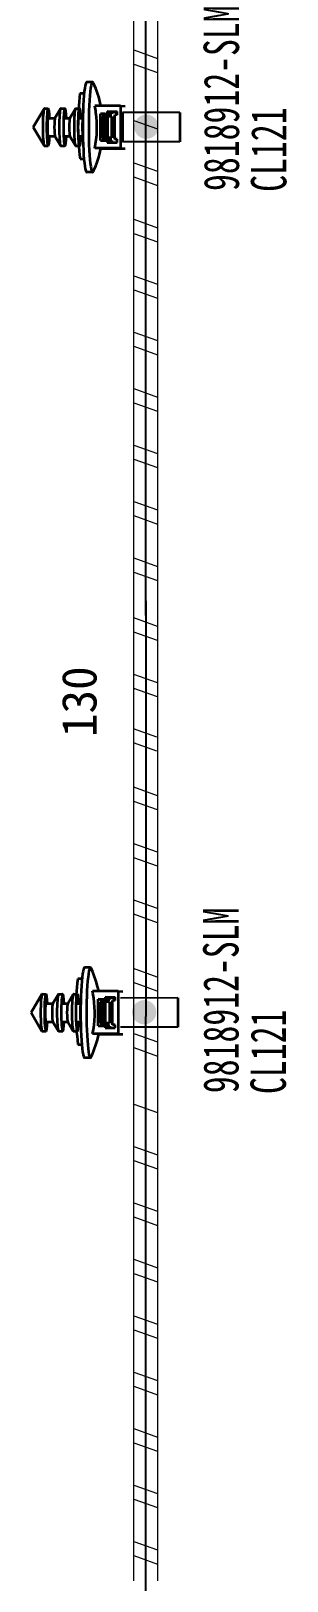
# Model space of a CAD drawing. Header units: millimetres. Extents: x 17 to 3784, y 12 to 1382.
# Drawn here: x 2154.2 to 2164.9, y 900.4 to 965 of the extents above; entities that cross this region are included whole.
import ezdxf

# ---------------------------------------------------------------- set-up
doc = ezdxf.new("R2010")
doc.units = ezdxf.units.MM
doc.layers.add('ENT', color=7, linetype='Continuous', lineweight=18)
doc.layers.add('粗实线层', color=7, linetype='Continuous', lineweight=35)
doc.styles.add('FangSong_GB2312_Style', font='simfang.ttf')
doc.styles.add('foton', font='', dxfattribs={"width": 0.7})
doc.styles.get('foton').set_extended_font_data('宋体')

msp = doc.modelspace()

# ---------------------------------------------------------------- hatches: boundary and pattern name
h = msp.add_hatch(color=0)
edge = h.paths.add_edge_path(flags=0)
edge.add_arc((2158.997, 961.048), 0.507, 180, 540)
h = msp.add_hatch(color=0)
edge = h.paths.add_edge_path(flags=0)
edge.add_arc((2158.906, 924.112), 0.507, 180, 540)

# ---------------------------------------------------------------- linework, layer by layer
at = {"color": 0, "lineweight": 35, "ltscale": 0.027679}
for p, q in [((2156.76, 962.912), (2156.515, 962.912)), ((2156.76, 959.147), (2156.515, 959.147)), ((2156.669, 925.977), (2156.424, 925.977)), ((2156.669, 922.212), (2156.424, 922.212))]:
    msp.add_line(p, q, dxfattribs=at)
at = {"color": 0, "lineweight": 35, "ltscale": 0.100609}
for p, q in [((2154.287, 961.03), (2154.742, 961.797)), ((2154.196, 924.095), (2154.651, 924.862))]:
    msp.add_line(p, q, dxfattribs=at)
at = {"color": 0, "lineweight": 35, "ltscale": 0.017883}
for p, q in [((2154.751, 961.805), (2154.91, 961.805)), ((2154.751, 960.254), (2154.91, 960.254)), ((2154.66, 924.87), (2154.819, 924.87)), ((2154.66, 923.319), (2154.819, 923.319))]:
    msp.add_line(p, q, dxfattribs=at)
at = {"color": 0, "lineweight": 35, "ltscale": 0.032245}
for p, q in [((2154.91, 961.41), (2155.196, 961.41)), ((2154.91, 960.649), (2155.196, 960.649)), ((2154.819, 924.475), (2155.105, 924.475)), ((2154.819, 923.714), (2155.105, 923.714))]:
    msp.add_line(p, q, dxfattribs=at)
at = {"color": 0, "lineweight": 35, "ltscale": 0.051179}
for p, q in [((2155.193, 961.406), (2155.424, 961.797)), ((2155.193, 960.653), (2155.424, 960.263)), ((2155.102, 924.471), (2155.333, 924.862)), ((2155.102, 923.718), (2155.333, 923.328))]:
    msp.add_line(p, q, dxfattribs=at)
at = {"color": 0, "lineweight": 35, "ltscale": 0.019769}
for p, q in [((2155.434, 961.805), (2155.609, 961.805)), ((2155.434, 960.254), (2155.609, 960.254)), ((2155.343, 924.87), (2155.518, 924.87)), ((2155.343, 923.319), (2155.518, 923.319))]:
    msp.add_line(p, q, dxfattribs=at)
at = {"color": 0, "lineweight": 35, "ltscale": 0.029858}
for p, q in [((2155.55, 961.41), (2155.815, 961.41)), ((2155.55, 960.649), (2155.815, 960.649)), ((2155.459, 924.475), (2155.724, 924.475)), ((2155.459, 923.714), (2155.724, 923.714))]:
    msp.add_line(p, q, dxfattribs=at)
at = {"color": 0, "lineweight": 35, "ltscale": 0.051177}
for p, q in [((2155.813, 961.406), (2156.044, 961.797)), ((2155.722, 924.471), (2155.953, 924.862))]:
    msp.add_line(p, q, dxfattribs=at)
at = {"color": 0, "lineweight": 35, "ltscale": 0.01853}
for p, q in [((2156.053, 961.805), (2156.218, 961.805)), ((2155.962, 924.87), (2156.127, 924.87))]:
    msp.add_line(p, q, dxfattribs=at)
at = {"color": 0, "lineweight": 35, "ltscale": 0.02207}
for p, q in [((2156.159, 961.41), (2156.354, 961.41)), ((2156.159, 960.649), (2156.354, 960.649)), ((2156.068, 924.475), (2156.263, 924.475)), ((2156.068, 923.714), (2156.263, 923.714))]:
    msp.add_line(p, q, dxfattribs=at)
at = {"color": 0, "lineweight": 35, "ltscale": 0.120856}
for p, q in [((2157.921, 961.92), (2156.85, 961.92)), ((2157.92, 960.148), (2156.849, 960.148)), ((2157.83, 924.985), (2156.759, 924.985)), ((2157.829, 923.213), (2156.759, 923.213))]:
    msp.add_line(p, q, dxfattribs=at)
at = {"color": 0, "lineweight": 35, "ltscale": 0.032373}
for p, q in [((2157.082, 961.587), (2157.369, 961.587)), ((2157.275, 961.579), (2157.562, 961.579)), ((2156.991, 924.652), (2157.278, 924.652)), ((2157.184, 924.644), (2157.471, 924.644))]:
    msp.add_line(p, q, dxfattribs=at)
at = {"color": 0, "lineweight": 35, "ltscale": 0.021804}
for p, q in [((2157.275, 961.579), (2157.082, 961.587)), ((2157.562, 961.668), (2157.369, 961.676)), ((2157.562, 961.579), (2157.369, 961.587)), ((2157.921, 961.92), (2158.114, 961.911)), ((2157.562, 960.472), (2157.369, 960.48)), ((2157.92, 960.148), (2158.113, 960.139)), ((2157.184, 924.644), (2156.991, 924.652)), ((2157.471, 924.733), (2157.278, 924.741)), ((2157.471, 924.644), (2157.278, 924.652)), ((2157.83, 924.985), (2158.023, 924.976)), ((2157.471, 923.537), (2157.278, 923.545)), ((2157.829, 923.213), (2158.022, 923.204))]:
    msp.add_line(p, q, dxfattribs=at)
at = {"color": 0, "lineweight": 35, "ltscale": 0.124999}
for p, q in [((2157.082, 960.48), (2157.082, 961.587)), ((2156.991, 923.545), (2156.991, 924.652))]:
    msp.add_line(p, q, dxfattribs=at)
at = {"color": 0, "lineweight": 35, "ltscale": 0.009468}
for p, q in [((2157.243, 961.475), (2157.159, 961.473)), ((2157.152, 924.54), (2157.068, 924.538))]:
    msp.add_line(p, q, dxfattribs=at)
at = {"color": 0, "lineweight": 35, "ltscale": 0.1}
for p, q in [((2157.159, 961.473), (2157.159, 960.587)), ((2157.553, 961.476), (2157.553, 960.59)), ((2157.068, 924.538), (2157.068, 923.652)), ((2157.462, 924.541), (2157.462, 923.655))]:
    msp.add_line(p, q, dxfattribs=at)
at = {"color": 0, "lineweight": 35, "ltscale": 0.099998}
for p, q in [((2157.243, 961.477), (2157.243, 960.591)), ((2157.354, 961.477), (2157.353, 960.591)), ((2157.152, 924.542), (2157.152, 923.656)), ((2157.263, 924.542), (2157.262, 923.656))]:
    msp.add_line(p, q, dxfattribs=at)
at = {"color": 0, "lineweight": 35, "ltscale": 0.012451}
for p, q in [((2157.354, 961.477), (2157.243, 961.477)), ((2157.788, 961.543), (2157.678, 961.543)), ((2157.353, 960.591), (2157.243, 960.591)), ((2157.788, 960.524), (2157.678, 960.524)), ((2157.263, 924.542), (2157.152, 924.542)), ((2157.697, 924.608), (2157.587, 924.608)), ((2157.262, 923.656), (2157.152, 923.656)), ((2157.697, 923.589), (2157.587, 923.589))]:
    msp.add_line(p, q, dxfattribs=at)
at = {"color": 0, "lineweight": 35, "ltscale": 0.01149}
for p, q in [((2157.275, 961.477), (2157.275, 961.579)), ((2157.184, 924.542), (2157.184, 924.644))]:
    msp.add_line(p, q, dxfattribs=at)
at = {"color": 0, "lineweight": 35, "ltscale": 0.002181}
for p, q in [((2157.373, 961.477), (2157.354, 961.477)), ((2157.373, 960.591), (2157.353, 960.591)), ((2157.282, 924.542), (2157.263, 924.542)), ((2157.282, 923.656), (2157.262, 923.656))]:
    msp.add_line(p, q, dxfattribs=at)
at = {"color": 0, "lineweight": 35, "ltscale": 0.010001}
for p, q in [((2157.369, 961.676), (2157.369, 961.587)), ((2157.369, 960.48), (2157.369, 960.391)), ((2157.278, 924.741), (2157.278, 924.652)), ((2157.278, 923.545), (2157.278, 923.456))]:
    msp.add_line(p, q, dxfattribs=at)
at = {"color": 0, "lineweight": 35, "ltscale": 0.047321}
for p, q in [((2157.369, 961.676), (2157.788, 961.676)), ((2157.369, 960.391), (2157.788, 960.391)), ((2157.278, 924.741), (2157.697, 924.741)), ((2157.278, 923.456), (2157.697, 923.456))]:
    msp.add_line(p, q, dxfattribs=at)
at = {"color": 0, "lineweight": 35, "ltscale": 0.019922}
for p, q in [((2157.549, 961.477), (2157.373, 961.477)), ((2157.549, 960.591), (2157.373, 960.591)), ((2157.458, 924.542), (2157.282, 924.542)), ((2157.458, 923.656), (2157.282, 923.656))]:
    msp.add_line(p, q, dxfattribs=at)
at = {"color": 0, "lineweight": 35, "ltscale": 0.099999}
for p, q in [((2157.373, 961.477), (2157.373, 960.591)), ((2157.549, 961.477), (2157.549, 960.591)), ((2157.282, 924.542), (2157.282, 923.656)), ((2157.458, 924.542), (2157.458, 923.656))]:
    msp.add_line(p, q, dxfattribs=at)
at = {"color": 0, "lineweight": 35, "ltscale": 0.000439834}
for p, q in [((2157.553, 961.476), (2157.549, 961.477)), ((2157.462, 924.541), (2157.458, 924.542))]:
    msp.add_line(p, q, dxfattribs=at)
at = {"color": 0, "lineweight": 35, "ltscale": 0.025537}
for p, q in [((2157.562, 961.668), (2157.788, 961.668)), ((2157.471, 924.733), (2157.697, 924.733))]:
    msp.add_line(p, q, dxfattribs=at)
at = {"color": 0, "lineweight": 35, "ltscale": 0.01}
for p, q in [((2157.562, 961.668), (2157.562, 961.579)), ((2157.471, 924.733), (2157.471, 924.644))]:
    msp.add_line(p, q, dxfattribs=at)
at = {"color": 0, "lineweight": 35, "ltscale": 0.114999}
for p, q in [((2157.678, 960.524), (2157.678, 961.543)), ((2157.587, 923.589), (2157.587, 924.608))]:
    msp.add_line(p, q, dxfattribs=at)
at = {"color": 0, "lineweight": 35, "ltscale": 0.014999}
for p, q in [((2157.788, 961.543), (2157.788, 961.676)), ((2157.697, 924.608), (2157.697, 924.741))]:
    msp.add_line(p, q, dxfattribs=at)
at = {"color": 0, "lineweight": 35, "ltscale": 0.199999}
for p, q in [((2157.921, 961.92), (2157.92, 960.148)), ((2157.83, 924.985), (2157.829, 923.213))]:
    msp.add_line(p, q, dxfattribs=at)
at = {"color": 0, "lineweight": 35, "ltscale": 0.137499}
for p, q in [((2158.008, 961.64), (2158.007, 960.421)), ((2160.397, 961.643), (2160.397, 960.421)), ((2160.306, 924.708), (2160.306, 923.486))]:
    msp.add_line(p, q, dxfattribs=at)
at = {"color": 0}
for p, q in [((2160.397, 961.643), (2158.008, 961.64)), ((2160.397, 960.421), (2158.007, 960.421)), ((2160.306, 924.708), (2157.917, 924.705)), ((2160.306, 923.486), (2157.916, 923.486))]:
    msp.add_line(p, q, dxfattribs=at)
at = {"color": 0, "lineweight": 35, "ltscale": 0.10061}
for p, q in [((2154.287, 961.03), (2154.742, 960.263)), ((2154.196, 924.095), (2154.651, 923.328))]:
    msp.add_line(p, q, dxfattribs=at)
at = {"color": 0, "lineweight": 35, "ltscale": 0.051178}
for p, q in [((2155.813, 960.653), (2156.044, 960.263)), ((2155.722, 923.718), (2155.953, 923.328))]:
    msp.add_line(p, q, dxfattribs=at)
at = {"color": 0, "lineweight": 35, "ltscale": 0.018536}
for p, q in [((2156.053, 960.254), (2156.218, 960.254)), ((2155.962, 923.319), (2156.127, 923.319))]:
    msp.add_line(p, q, dxfattribs=at)
at = {"color": 0, "lineweight": 35, "ltscale": 0.032379}
for p, q in [((2157.082, 960.48), (2157.369, 960.48)), ((2156.991, 923.545), (2157.278, 923.545))]:
    msp.add_line(p, q, dxfattribs=at)
at = {"color": 0, "lineweight": 35, "ltscale": 0.113794}
for p, q in [((2157.105, 960.139), (2158.113, 960.139)), ((2157.014, 923.204), (2158.022, 923.204))]:
    msp.add_line(p, q, dxfattribs=at)
at = {"color": 0, "lineweight": 35, "ltscale": 0.010273}
for p, q in [((2157.25, 960.589), (2157.159, 960.587)), ((2157.159, 923.654), (2157.068, 923.652))]:
    msp.add_line(p, q, dxfattribs=at)
at = {"color": 0, "lineweight": 35, "ltscale": 0.004356}
for p, q in [((2157.159, 960.587), (2157.198, 960.586)), ((2157.068, 923.652), (2157.107, 923.651))]:
    msp.add_line(p, q, dxfattribs=at)
at = {"color": 0, "lineweight": 35, "ltscale": 0.023842}
for p, q in [((2157.198, 960.586), (2157.409, 960.588)), ((2157.107, 923.651), (2157.318, 923.653))]:
    msp.add_line(p, q, dxfattribs=at)
at = {"color": 0, "lineweight": 35, "ltscale": 0.001513}
for p, q in [((2157.243, 960.591), (2157.256, 960.589)), ((2157.152, 923.656), (2157.165, 923.654))]:
    msp.add_line(p, q, dxfattribs=at)
at = {"color": 0, "lineweight": 35, "ltscale": 0.012045}
for p, q in [((2157.275, 960.48), (2157.275, 960.587)), ((2157.184, 923.545), (2157.184, 923.652))]:
    msp.add_line(p, q, dxfattribs=at)
at = {"color": 0, "lineweight": 35, "ltscale": 0.002853}
for p, q in [((2157.417, 960.589), (2157.392, 960.59)), ((2157.326, 923.654), (2157.301, 923.655))]:
    msp.add_line(p, q, dxfattribs=at)
at = {"color": 0, "lineweight": 35, "ltscale": 0.018183}
for p, q in [((2157.392, 960.59), (2157.553, 960.59)), ((2157.301, 923.655), (2157.462, 923.655))]:
    msp.add_line(p, q, dxfattribs=at)
at = {"color": 0, "lineweight": 35, "ltscale": 0.000439867}
for p, q in [((2157.553, 960.59), (2157.549, 960.591)), ((2157.462, 923.655), (2157.458, 923.656))]:
    msp.add_line(p, q, dxfattribs=at)
at = {"color": 0, "lineweight": 35, "ltscale": 0.009064}
for p, q in [((2157.562, 960.472), (2157.562, 960.391)), ((2157.471, 923.537), (2157.471, 923.456))]:
    msp.add_line(p, q, dxfattribs=at)
at = {"color": 0, "lineweight": 35, "ltscale": 0.012463}
for p, q in [((2157.788, 960.52), (2157.678, 960.524)), ((2157.697, 923.585), (2157.587, 923.589))]:
    msp.add_line(p, q, dxfattribs=at)
at = {"color": 0, "lineweight": 35, "ltscale": 0.015}
for p, q in [((2157.788, 960.391), (2157.788, 960.524)), ((2157.697, 923.456), (2157.697, 923.589))]:
    msp.add_line(p, q, dxfattribs=at)
at = {"color": 0, "linetype": 'Continuous', "lineweight": 0}
for points in [[(2158.479, 964.956), (2158.479, 967.311)], [(2159.46, 967.311), (2159.46, 964.956)], [(2158.48, 962.602), (2158.479, 964.956)], [(2159.458, 964.956), (2159.46, 962.602)], [(2158.479, 964.25), (2159.46, 963.898)], [(2158.479, 963.662), (2159.46, 963.308)], [(2158.48, 960.248), (2158.479, 962.602)], [(2159.458, 962.602), (2159.46, 960.248)], [(2158.479, 961.307), (2159.46, 960.954)], [(2158.48, 957.893), (2158.479, 960.248)], [(2159.458, 960.248), (2159.46, 957.893)], [(2158.479, 959.541), (2159.46, 959.188)], [(2158.479, 958.953), (2159.46, 958.6)], [(2158.48, 955.539), (2158.479, 957.893)], [(2159.458, 957.893), (2159.46, 955.539)], [(2158.479, 957.187), (2159.46, 956.834)], [(2158.479, 956.599), (2159.46, 956.245)], [(2158.48, 953.185), (2158.479, 955.539)], [(2159.458, 955.539), (2159.46, 953.185)], [(2158.479, 954.833), (2159.46, 954.48)], [(2158.479, 954.244), (2159.46, 953.891)], [(2158.48, 950.83), (2158.479, 953.185)], [(2159.458, 953.185), (2159.46, 950.83)], [(2158.479, 952.478), (2159.46, 952.125)], [(2158.479, 951.89), (2159.46, 951.537)], [(2158.48, 948.476), (2158.479, 950.83)], [(2159.458, 950.83), (2159.46, 948.476)], [(2158.479, 950.124), (2159.46, 949.771)], [(2158.479, 949.535), (2159.46, 949.182)], [(2158.48, 946.122), (2158.479, 948.476)], [(2159.458, 948.476), (2159.46, 946.122)], [(2158.479, 947.77), (2159.46, 947.417)], [(2158.479, 947.181), (2159.46, 946.828)], [(2158.48, 943.767), (2158.479, 946.122)], [(2159.458, 946.122), (2159.46, 943.767)], [(2158.479, 945.415), (2159.46, 945.062)], [(2158.479, 944.827), (2159.46, 944.474)], [(2158.48, 941.413), (2158.479, 943.767)], [(2159.458, 943.767), (2159.46, 941.413)], [(2158.479, 943.061), (2159.46, 942.708)], [(2158.479, 942.472), (2159.46, 942.119)], [(2158.478, 938.912), (2158.478, 941.81)], [(2159.459, 941.552), (2159.459, 938.912)], [(2159.459, 940.207), (2158.478, 940.56)], [(2159.459, 939.619), (2158.478, 939.972)], [(2158.478, 936.558), (2158.478, 938.912)], [(2159.459, 938.912), (2159.459, 936.558)], [(2159.459, 937.853), (2158.478, 938.206)], [(2159.459, 937.264), (2158.478, 937.617)], [(2158.478, 934.204), (2158.478, 936.558)], [(2159.459, 936.558), (2159.459, 934.204)], [(2159.44, 935.586), (2158.459, 935.939)], [(2159.44, 934.997), (2158.459, 935.351)], [(2158.478, 931.849), (2158.478, 934.204)], [(2159.459, 934.204), (2159.459, 931.849)], [(2159.459, 933.144), (2158.478, 933.497)], [(2159.459, 932.555), (2158.478, 932.909)], [(2158.478, 929.495), (2158.478, 931.849)], [(2159.459, 931.849), (2159.459, 929.495)], [(2159.459, 930.79), (2158.478, 931.143)], [(2159.459, 930.201), (2158.478, 930.554)], [(2158.478, 926.132), (2158.478, 929.495)], [(2159.459, 929.495), (2159.459, 926.052)], [(2159.459, 928.435), (2158.478, 928.789)], [(2159.459, 927.847), (2158.478, 928.2)], [(2159.447, 925.581), (2158.466, 925.934)], [(2158.478, 923.933), (2158.478, 926.287)], [(2159.459, 926.287), (2159.459, 923.933)], [(2159.447, 924.993), (2158.466, 925.346)], [(2158.479, 921.578), (2158.478, 923.933)], [(2159.458, 923.933), (2159.459, 921.578)], [(2158.478, 923.226), (2159.459, 922.874)], [(2158.478, 922.638), (2159.459, 922.285)], [(2158.479, 919.224), (2158.478, 921.578)], [(2159.458, 921.578), (2159.459, 919.224)], [(2158.478, 920.283), (2159.459, 919.93)], [(2158.479, 916.87), (2158.478, 919.224)], [(2159.458, 919.224), (2159.459, 916.87)], [(2158.478, 918.518), (2159.459, 918.165)], [(2158.478, 917.929), (2159.459, 917.576)], [(2158.479, 914.515), (2158.478, 916.87)], [(2159.458, 916.87), (2159.459, 914.515)], [(2158.478, 916.163), (2159.459, 915.81)], [(2158.478, 915.575), (2159.459, 915.222)], [(2158.479, 912.161), (2158.478, 914.515)], [(2159.458, 914.515), (2159.459, 912.161)], [(2158.478, 913.809), (2159.459, 913.456)], [(2158.478, 913.22), (2159.459, 912.867)], [(2158.479, 909.807), (2158.478, 912.161)], [(2159.458, 912.161), (2159.459, 909.807)], [(2158.478, 911.455), (2159.459, 911.101)], [(2158.478, 910.866), (2159.459, 910.513)], [(2158.479, 907.452), (2158.478, 909.807)], [(2159.458, 909.807), (2159.459, 907.452)], [(2158.478, 909.1), (2159.459, 908.747)], [(2158.478, 908.512), (2159.459, 908.159)], [(2158.479, 905.098), (2158.478, 907.452)], [(2159.458, 907.452), (2159.459, 905.098)], [(2158.478, 906.746), (2159.459, 906.393)], [(2158.478, 906.157), (2159.459, 905.804)], [(2158.479, 902.744), (2158.478, 905.098)], [(2159.458, 905.098), (2159.459, 902.744)], [(2158.478, 904.392), (2159.459, 904.038)], [(2158.478, 903.803), (2159.459, 903.45)], [(2158.479, 900.389), (2158.478, 902.744)], [(2159.458, 902.744), (2159.459, 900.389)], [(2158.478, 902.037), (2159.459, 901.684)], [(2158.478, 901.449), (2159.459, 901.095)]]:
    msp.add_lwpolyline(points, dxfattribs=at)
at = {"color": 0, "linetype": 'Continuous', "lineweight": 25}
for points in [[(2158.969, 940.66), (2158.969, 967.283)], [(2158.969, 941.273), (2158.969, 923.933)], [(2158.969, 899.636), (2158.969, 923.933)], [(2158.966, 900.394), (2158.966, 869.048)]]:
    msp.add_lwpolyline(points, dxfattribs=at)
at = {"color": 0, "linetype": 'Continuous', "lineweight": 13}
for points in [[(2158.969, 964.956), (2158.969, 941.446)], [(2158.969, 941.264), (2158.969, 923.933)], [(2158.969, 923.933), (2158.969, 900.422)]]:
    msp.add_lwpolyline(points, dxfattribs=at)
at = {"color": 0, "lineweight": 35}
for points in [[(2157.106, 960.142), (2157.105, 960.142), (2157.105, 960.143), (2157.098, 960.143), (2156.849, 960.148)], [(2157.015, 923.207), (2157.014, 923.207), (2157.014, 923.208), (2157.007, 923.208), (2156.759, 923.213)]]:
    msp.add_lwpolyline(points, dxfattribs=at)
for centre, radius, start, end in [((2152.765, 961.03), 4.43, 11.59256, 24.68064), ((2152.638, 961.035), 4.303, 8.06077, 11.8594), ((2152.637, 961.035), 4.305, 348.10641, 8.06008), ((2152.765, 961.03), 4.43, 335.32043, 348.44492), ((2152.674, 924.094), 4.43, 11.59256, 24.68064), ((2152.547, 924.1), 4.303, 8.06077, 11.8594), ((2152.546, 924.1), 4.305, 348.10641, 8.06008), ((2152.674, 924.095), 4.43, 335.32043, 348.44492)]:
    msp.add_arc(centre, radius, start, end, dxfattribs=at)
for centre, major_axis, ratio, start_param, end_param in [((2156.515, 961.03), (0, 1.883), 0.087133, 0, 1.067052), ((2156.76, 961.03), (0, -1.883), 0.087133, 3.141636, 4.208645), ((2156.76, 961.03), (0, -1.883), 0.087133, 2.954112, 3.141636), ((2154.751, 961.03), (0, 0.775), 0.087133, 0.14609, 2.995504), ((2154.751, 961.03), (0, 0.775), 0.087133, 6.283145, 6.429275), ((2154.91, 961.03), (0, 0.775), 0.087133, 6.283145, 9.424737), ((2154.91, 961.03), (0, 0.381), 0.087133, 6.283145, 7.350238), ((2154.91, 961.03), (0, 0.775), 0.087133, 5.225993, 6.283145), ((2155.198, 961.03), (0, 0.381), 0.087133, 0.14609, 2.995504), ((2155.434, 961.03), (0, 0.775), 0.087133, 0.14609, 2.995504), ((2155.434, 961.03), (0, 0.775), 0.087133, 6.283145, 6.429275), ((2155.609, 961.03), (0, 0.775), 0.087133, 0.14609, 2.995504), ((2155.609, 961.03), (0, 0.775), 0.087133, 6.283145, 6.429275), ((2155.609, 961.03), (0, 0.775), 0.087133, 5.225993, 6.283145), ((2155.817, 961.03), (0, 0.381), 0.087133, 0.14609, 2.995504), ((2156.053, 961.03), (0, 0.775), 0.087133, 0.14609, 2.995504), ((2156.053, 961.03), (0, 0.775), 0.087133, 6.283145, 6.429275), ((2156.218, 961.03), (0, 0.775), 0.087133, 0.14609, 2.995504), ((2156.218, 961.03), (0, 0.775), 0.087133, 6.283145, 6.429275), ((2156.218, 961.03), (0, 0.775), 0.087133, 5.225993, 6.283145), ((2156.36, 961.03), (0, 0.381), 0.087133, 0.183505, 2.958112), ((2156.515, 961.03), (0, -1.883), 0.087133, 4.208645, 6.279441), ((2156.76, 961.03), (0, 1.883), 0.087133, 1.067052, 3.141614), ((2154.91, 961.03), (0, 0.381), 0.087133, 1.067052, 3.141552), ((2154.751, 961.03), (0, 0.775), 0.087133, 2.995504, 3.141552), ((2154.91, 961.03), (0, 0.775), 0.087133, 3.141552, 4.198784), ((2155.434, 961.03), (0, 0.775), 0.087133, 2.995504, 3.141552), ((2155.609, 961.03), (0, 0.775), 0.087133, 2.995504, 3.141552), ((2155.609, 961.03), (0, 0.775), 0.087133, 3.141552, 4.198784), ((2156.053, 961.03), (0, 0.775), 0.087133, 2.995504, 3.141552), ((2156.218, 961.03), (0, 0.775), 0.087133, 2.995504, 3.141552), ((2156.218, 961.03), (0, 0.775), 0.087133, 3.141552, 4.198784), ((2157.035, 960.589), (0.221, 0), 0.00373, 6.048679, 6.283185), ((2157.197, 960.589), (0.221, 0), 0.00373, 5.995159, 6.283185), ((2157.197, 960.589), (0.221, 0), 0.00373, 0, 0.087245), ((2156.515, 961.03), (0, 1.883), 0.087133, 3.137849, 3.141636), ((2156.76, 961.03), (0, 1.883), 0.087133, 3.141614, 3.329066), ((2156.424, 924.095), (0, 1.883), 0.087133, 0, 1.067052), ((2156.669, 924.095), (0, -1.883), 0.087133, 3.141636, 4.208645), ((2156.669, 924.095), (0, -1.883), 0.087133, 2.954112, 3.141636), ((2154.66, 924.095), (0, 0.775), 0.087133, 0.14609, 2.995504), ((2154.66, 924.095), (0, 0.775), 0.087133, 6.283145, 6.429275), ((2154.819, 924.095), (0, 0.775), 0.087133, 6.283145, 9.424737), ((2154.819, 924.095), (0, 0.775), 0.087133, 5.225993, 6.283145), ((2155.343, 924.095), (0, 0.775), 0.087133, 0.14609, 2.995504), ((2155.343, 924.095), (0, 0.775), 0.087133, 6.283145, 6.429275), ((2155.518, 924.095), (0, 0.775), 0.087133, 0.14609, 2.995504), ((2155.518, 924.095), (0, 0.775), 0.087133, 6.283145, 6.429275), ((2155.518, 924.095), (0, 0.775), 0.087133, 5.225993, 6.283145), ((2155.962, 924.095), (0, 0.775), 0.087133, 0.14609, 2.995504), ((2155.962, 924.095), (0, 0.775), 0.087133, 6.283145, 6.429275), ((2156.127, 924.095), (0, 0.775), 0.087133, 0.14609, 2.995504), ((2156.127, 924.095), (0, 0.775), 0.087133, 6.283145, 6.429275), ((2156.127, 924.095), (0, 0.775), 0.087133, 5.225993, 6.283145), ((2156.424, 924.095), (0, -1.883), 0.087133, 4.208645, 6.279441), ((2156.669, 924.095), (0, 1.883), 0.087133, 1.067052, 3.141614), ((2154.819, 924.095), (0, 0.381), 0.087133, 1.067052, 3.141552), ((2154.819, 924.095), (0, 0.381), 0.087133, 6.283145, 7.350238), ((2155.107, 924.095), (0, 0.381), 0.087133, 0.14609, 2.995504), ((2155.726, 924.095), (0, 0.381), 0.087133, 0.14609, 2.995504), ((2156.269, 924.095), (0, 0.381), 0.087133, 0.183505, 2.958112), ((2154.66, 924.095), (0, 0.775), 0.087133, 2.995504, 3.141552), ((2154.819, 924.095), (0, 0.775), 0.087133, 3.141552, 4.198784), ((2155.343, 924.095), (0, 0.775), 0.087133, 2.995504, 3.141552), ((2155.518, 924.095), (0, 0.775), 0.087133, 2.995504, 3.141552), ((2155.518, 924.095), (0, 0.775), 0.087133, 3.141552, 4.198784), ((2155.962, 924.095), (0, 0.775), 0.087133, 2.995504, 3.141552), ((2156.127, 924.095), (0, 0.775), 0.087133, 2.995504, 3.141552), ((2156.127, 924.095), (0, 0.775), 0.087133, 3.141552, 4.198784), ((2156.944, 923.654), (0.221, 0), 0.00373, 6.048679, 6.283185), ((2157.106, 923.654), (0.221, 0), 0.00373, 5.995159, 6.283185), ((2157.106, 923.654), (0.221, 0), 0.00373, 0, 0.087245), ((2156.424, 924.095), (0, 1.883), 0.087133, 3.137849, 3.141636), ((2156.669, 924.095), (0, 1.883), 0.087133, 3.141614, 3.329066)]:
    msp.add_ellipse(centre, major_axis=major_axis, ratio=ratio, start_param=start_param, end_param=end_param, dxfattribs=at)
at = {"layer": '粗实线层', "color": 0}
for p, q in [((2156.406, 962.436), (2156.231, 962.436)), ((2156.24, 959.708), (2156.398, 959.708)), ((2156.315, 925.501), (2156.14, 925.501)), ((2156.149, 922.773), (2156.307, 922.773))]:
    msp.add_line(p, q, dxfattribs=at)
for centre in [(2167.008, 961.107), (2166.917, 924.172)]:
    msp.add_arc(centre, 10.859, 172.96956, 187.40287, dxfattribs=at)

# ---------------------------------------------------------------- texts
at = {"color": 0, "linetype": 'Continuous', "style": 'FangSong_GB2312_Style'}
msp.add_text('130', height=1.4467, rotation=90, dxfattribs=at).set_placement((2156.923, 935.588))
at = {"layer": 'ENT', "color": 0, "char_height": 1.47221, "width": 159.91709, "attachment_point": 1, "rotation": 90, "style": 'foton'}
for s, insert in [('{\\T1.004;9818912-SLM}', (2161.383, 958.369)), ('{\\T1.004;CL121}', (2163.355, 958.334)), ('{\\T1.004;9818912-SLM}', (2161.362, 920.738)), ('{\\T1.004;CL121}', (2163.334, 920.702))]:
    msp.add_mtext(s, dxfattribs=dict(at, insert=insert))

doc.saveas('drawing.dxf')
